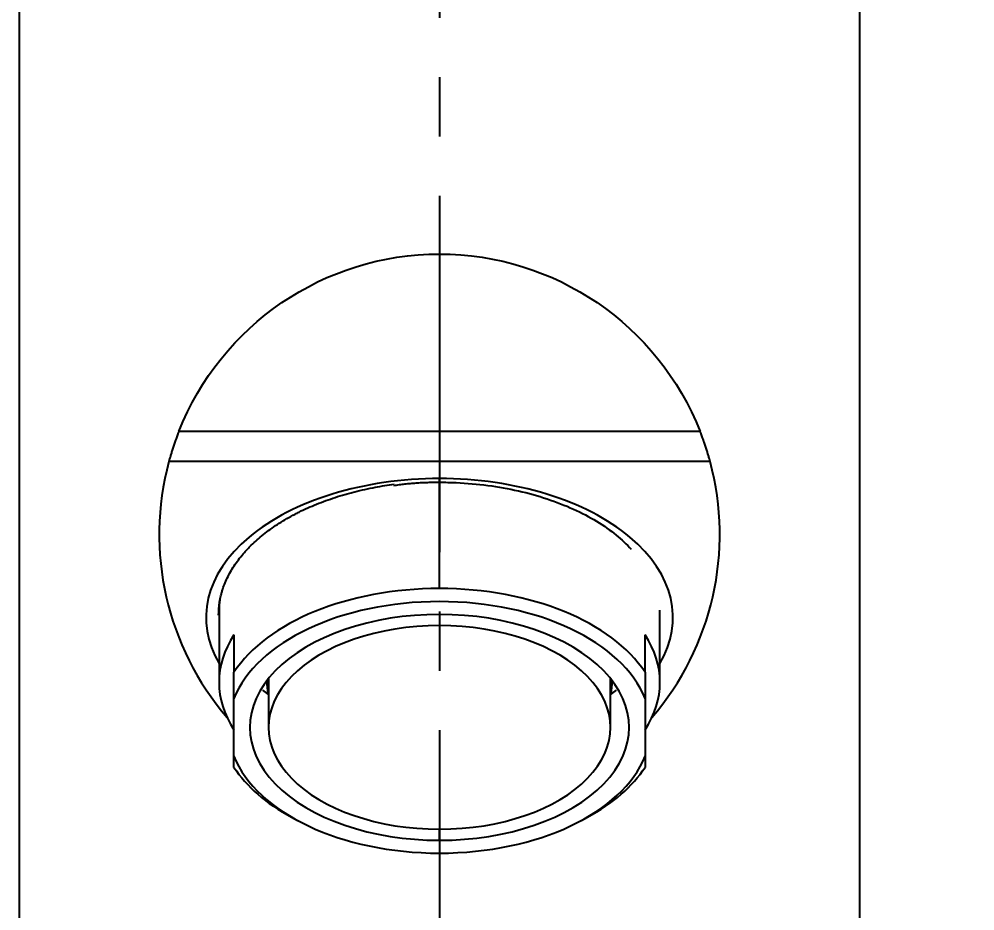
# Model space of a CAD drawing. Extents: x 10319 to 11160, y -16029 to -15435.
# Drawn here: x 10484 to 10535.2, y -15699.9 to -15652.2 of the extents above; entities that cross this region are included whole.
import ezdxf

# ---------------------------------------------------------------- set-up
doc = ezdxf.new("R2010")
doc.units = 0
doc.header["$MEASUREMENT"] = 0
doc.linetypes.add('CENTER2', pattern=[28.575, 19.05, -3.175, 3.175, -3.175])
doc.layers.get('0').update_dxf_attribs({"linetype": 'CONTINUOUS'})
doc.layers.get('Defpoints').update_dxf_attribs({"linetype": 'CONTINUOUS'})
doc.layers.add('CENTER', color=1, linetype='CENTER2')
doc.layers.add('DIM_', color=3, linetype='CONTINUOUS', lineweight=9)
doc.styles.get("Standard").update_dxf_attribs({"font": 'Gulim.ttf'})
doc.dimstyles.new('사본(2) STANDARD', dxfattribs={"dimscale": 0, "dimtxt": 5, "dimasz": 5, "dimexe": 1.25, "dimexo": 0.625, "dimgap": 1.5, "dimtad": 3, "dimtih": 1, "dimtoh": 1, "dimdec": 1, "dimzin": 9, "dimdsep": 46, "dimtxsty": 'Standard', "dimcen": 2.5, "dimclrd": 3, "dimclre": 3, "dimclrt": 4, "dimadec": 0, "dimazin": 0, "dimtfac": 1, "dimtdec": 1, "dimtmove": 0, "dimatfit": 3, "dimfxl": 1.25, "dimtfill": 1, "dimtolj": 1, "dimtzin": 0, "dimarcsym": 0})

# ---------------------------------------------------------------- blocks, each defined once
blk = doc.blocks.new('*D17')
at = {"layer": 'Defpoints', "color": 0, "transparency": 16777216}
for p in [(10506.507, -15610.637), (10576.883, -15610.637), (10532.507, -15777.287)]:
    blk.add_point(p, dxfattribs=at)
at = {"layer": 'DIM_', "color": 3, "lineweight": -2, "transparency": 16777216}
for p, q in [((10507.132, -15610.637), (10578.133, -15610.637)), ((10576.883, -15615.637), (10576.883, -15689.892)), ((10576.883, -15772.287), (10576.883, -15698.032)), ((10533.132, -15777.287), (10578.133, -15777.287))]:
    blk.add_line(p, q, dxfattribs=at)
at = {"layer": 'DIM_', "color": 3, "transparency": 16777216}
for points in [[(10576.05, -15615.637), (10577.716, -15615.637), (10576.883, -15610.637)], [(10576.05, -15772.287), (10577.716, -15772.287), (10576.883, -15777.287)]]:
    blk.add_solid(points, dxfattribs=at)
at = {"layer": 'DIM_', "color": 4, "transparency": 16777216, "insert": (10576.883, -15693.962), "char_height": 5, "attachment_point": 5, "bg_fill": 3, "box_fill_scale": 1.25, "bg_fill_color": 256, "bg_fill_true_color": 13158600, "bg_fill_transparency": 0}
blk.add_mtext('\\A1;166.7', dxfattribs=at)

msp = doc.modelspace()

# ---------------------------------------------------------------- linework, layer by layer
at = {"extrusion": (-1, -2.22045e-16, 6.12323e-17)}
for p, q in [((10484.007, -15639.287), (10484.007, -15768.754)), ((10494.707, -15683.835), (10494.707, -15687.692)), ((10495.507, -15685.15), (10495.507, -15687.159)), ((10497.357, -15687.612), (10497.357, -15690.103)), ((10495.507, -15691.643), (10495.507, -15688.563)), ((10497.336, -15688.326), (10497.357, -15688.326)), ((10498.58, -15694.904), (10498.916, -15695.085))]:
    msp.add_line(p, q, dxfattribs=at)
msp.add_arc((10506.507, -15679.787), 15, 164.9433, 220.7087)
for centre, major_axis, start_param, end_param in [((10506.507, -15683.835), (-11.8, 0), 6.205038, 6.283185), ((10506.507, -15687.692), (-11.8, 0), 5.912843, 6.653528), ((10506.507, -15687.612), (9.25, 0), 3.142292, 3.271689), ((10506.507, -15687.612), (-9.15, 0), 6.259868, 6.283185), ((10506.507, -15689.701), (-11.8, 0), 0.370343, 0.834187)]:
    msp.add_ellipse(centre, major_axis=major_axis, ratio=0.595228, start_param=start_param, end_param=end_param)
for points, knots in [([(10492.554, -15674.283), (10492.524, -15674.359), (10492.466, -15674.51), (10492.411, -15674.659), (10492.358, -15674.808), (10492.332, -15674.882), (10492.295, -15674.992), (10492.282, -15675.028), (10492.259, -15675.099), (10492.247, -15675.134), (10492.213, -15675.239), (10492.192, -15675.306), (10492.152, -15675.437), (10492.133, -15675.5), (10492.11, -15675.577), (10492.106, -15675.592), (10492.097, -15675.622), (10492.085, -15675.666), (10492.073, -15675.708), (10492.049, -15675.791), (10492.035, -15675.842), (10492.022, -15675.89)], [0, 0, 0, 0, 0.125, 0.25, 0.25, 0.375, 0.375, 0.4375, 0.4375, 0.5, 0.5, 0.625, 0.625, 0.75, 0.75, 0.78125, 0.78125, 0.8125, 0.875, 0.875, 1, 1, 1, 1]), ([(10494.687, -15684.11), (10494.685, -15683.875), (10494.703, -15683.641), (10494.758, -15683.291), (10494.781, -15683.175), (10494.823, -15683.001), (10494.839, -15682.943), (10494.871, -15682.827), (10494.889, -15682.769), (10494.983, -15682.482), (10495.076, -15682.256), (10495.299, -15681.811), (10495.428, -15681.592), (10495.723, -15681.162), (10495.888, -15680.95), (10496.117, -15680.691), (10496.164, -15680.639), (10496.26, -15680.536), (10496.407, -15680.384), (10496.562, -15680.236), (10496.884, -15679.945), (10497.113, -15679.758), (10497.601, -15679.398), (10497.859, -15679.225), (10498.27, -15678.976), (10498.41, -15678.895), (10498.591, -15678.795), (10498.627, -15678.776), (10498.701, -15678.736), (10498.811, -15678.678), (10498.922, -15678.621), (10499.297, -15678.435), (10499.607, -15678.295), (10500.248, -15678.035), (10500.579, -15677.914), (10501.09, -15677.748), (10501.263, -15677.695), (10501.527, -15677.618), (10501.659, -15677.581), (10501.793, -15677.546), (10501.883, -15677.522), (10501.928, -15677.511), (10502.334, -15677.408), (10502.7, -15677.328), (10503.405, -15677.196), (10503.744, -15677.143), (10504.086, -15677.099)], [0, 0, 0, 0, 0.071905, 0.071905, 0.107857, 0.107857, 0.125834, 0.125834, 0.14381, 0.14381, 0.215715, 0.215715, 0.28762, 0.28762, 0.359525, 0.359525, 0.377501, 0.377501, 0.395477, 0.43143, 0.43143, 0.503335, 0.503335, 0.57524, 0.57524, 0.611192, 0.611192, 0.62018, 0.62018, 0.629168, 0.647144, 0.647144, 0.719049, 0.719049, 0.790954, 0.790954, 0.826907, 0.826907, 0.844883, 0.853871, 0.853871, 0.862859, 0.862859, 0.934764, 0.934764, 1, 1, 1, 1])]:
    msp.add_open_spline(points, degree=3, knots=knots)
for points in [[(10495.507, -15688.563), (10495.507, -15688.42), (10495.507, -15688.126), (10495.507, -15687.659), (10495.507, -15687.329), (10495.507, -15687.159)], [(10497.336, -15688.326), (10497.244, -15688.254), (10497.152, -15688.18), (10497.059, -15688.106)], [(10495.507, -15692.243), (10495.507, -15692.185), (10495.507, -15692.063), (10495.507, -15691.863), (10495.507, -15691.718), (10495.507, -15691.643)]]:
    msp.add_open_spline(points, degree=3)
at = {"layer": 'CENTER'}
msp.add_line((10506.507, -15604.523), (10506.507, -15957.833), dxfattribs=at)

# ---------------------------------------------------------------- next in the draw order: dimensions: what is measured, and where the dimension line sits
at = {"layer": 'DIM_'}
dim = msp.add_linear_dim(base=(10576.883139287, -15610.636787616), p1=(10532.507458922, -15777.286787616), p2=(10506.507458922, -15610.636787616), angle=90, dimstyle='사본(2) STANDARD', override={"dimscale": 1, "dimtxt": 5, "dimasz": 5, "dimgap": 1.5, "dimtad": 0}, dxfattribs=at)
dim.commit()
dim.dimension.update_dxf_attribs({"geometry": '*D17', "text_midpoint": (10576.883139287, -15693.961787616)})

# ---------------------------------------------------------------- next in the draw order: linework, layer by layer
at = {"extrusion": (-1, -2.22045e-16, 6.12323e-17)}
for p, q in [((10529.007, -15768.754), (10529.007, -15639.287)), ((10520.461, -15674.283), (10492.554, -15674.283)), ((10520.993, -15675.89), (10492.022, -15675.89)), ((10506.507, -15676.993), (10506.507, -15676.797)), ((10506.507, -15682.677), (10506.507, -15676.993)), ((10506.507, -15684.061), (10506.507, -15684.657)), ((10518.307, -15687.692), (10518.307, -15683.835)), ((10517.507, -15687.159), (10517.507, -15685.15)), ((10515.657, -15690.103), (10515.657, -15687.612)), ((10515.657, -15688.326), (10515.679, -15688.326)), ((10517.507, -15688.563), (10517.507, -15691.643)), ((10514.099, -15695.085), (10514.435, -15694.904)), ((10506.507, -15696.145), (10506.507, -15695.549))]:
    msp.add_line(p, q, dxfattribs=at)
at = {"extrusion": (-6.12323e-17, -1.35963e-32, -1)}
for start, end in [(21.5255, 90), (90, 158.4745)]:
    msp.add_arc((-10506.507, -15679.787), 15, start, end, dxfattribs=at)
msp.add_arc((10506.507, -15679.787), 15, 319.2913, 15.0567)
for centre, major_axis, start_param, end_param in [((10506.507, -15684.237), (-12.5, 0), 4.712389, 6.619385), ((10506.507, -15684.237), (-12.5, 0), 2.805393, 4.712389), ((10506.507, -15689.701), (-11.8, 0), 4.712389, 5.912843), ((10506.507, -15689.701), (-11.8, 0), 3.511935, 4.712389), ((10506.507, -15690.103), (11.3, 0), 0.230941, 2.910651), ((10506.507, -15690.103), (10.15, 0), 1.570796, 4.712389), ((10506.507, -15690.103), (-10.15, 0), 1.570796, 4.712389), ((10506.507, -15690.103), (9.15, 0), 1.570796, 4.712389), ((10506.507, -15690.103), (-9.15, 0), 1.570796, 4.712389), ((10506.507, -15687.692), (-11.8, 0), 2.77125, 3.511935), ((10506.507, -15687.612), (-9.15, 0), 3.141593, 3.16491), ((10506.507, -15687.612), (9.25, 0), 6.153089, 6.282486), ((10506.507, -15690.103), (11.3, 0), 3.372534, 6.052244), ((10506.507, -15689.701), (-11.8, 0), 2.307406, 2.77125)]:
    msp.add_ellipse(centre, major_axis=major_axis, ratio=0.595228, start_param=start_param, end_param=end_param)
for points, knots in [([(10520.993, -15675.89), (10520.98, -15675.842), (10520.966, -15675.791), (10520.935, -15675.682), (10520.919, -15675.625), (10520.892, -15675.534), (10520.878, -15675.487), (10520.864, -15675.439), (10520.854, -15675.407), (10520.849, -15675.39), (10520.823, -15675.308), (10520.802, -15675.24), (10520.757, -15675.101), (10520.733, -15675.03), (10520.696, -15674.921), (10520.684, -15674.884), (10520.664, -15674.829), (10520.658, -15674.81), (10520.645, -15674.773), (10520.638, -15674.754), (10520.605, -15674.661), (10520.549, -15674.51), (10520.491, -15674.359), (10520.461, -15674.283)], [0, 0, 0, 0, 0.125, 0.125, 0.25, 0.25, 0.3125, 0.34375, 0.34375, 0.375, 0.375, 0.5, 0.5, 0.625, 0.625, 0.6875, 0.6875, 0.71875, 0.71875, 0.75, 0.75, 0.875, 1, 1, 1, 1]), ([(10506.507, -15676.993), (10506.806, -15676.993), (10507.673, -15677.012), (10509.103, -15677.138), (10510.744, -15677.431), (10512.288, -15677.859), (10513.699, -15678.409), (10514.945, -15679.064), (10515.985, -15679.795), (10516.53, -15680.313), (10516.764, -15680.575)], [0, 0, 0, 0, 0.070157, 0.204852, 0.339463, 0.473771, 0.60766, 0.741058, 0.87401, 1, 1, 1, 1])]:
    msp.add_open_spline(points, degree=3, knots=knots)
for points, degree in [([(10504.065, -15677.163), (10505.26, -15676.975), (10506.507, -15676.993)], 2), ([(10517.507, -15687.159), (10517.507, -15687.329), (10517.507, -15687.659), (10517.507, -15688.126), (10517.507, -15688.421), (10517.507, -15688.563)], 3), ([(10515.956, -15688.106), (10515.863, -15688.18), (10515.77, -15688.254), (10515.679, -15688.326)], 3), ([(10517.507, -15691.643), (10517.507, -15691.718), (10517.507, -15691.863), (10517.507, -15692.063), (10517.507, -15692.185), (10517.507, -15692.243)], 3)]:
    msp.add_open_spline(points, degree=degree)

doc.saveas('drawing.dxf')
